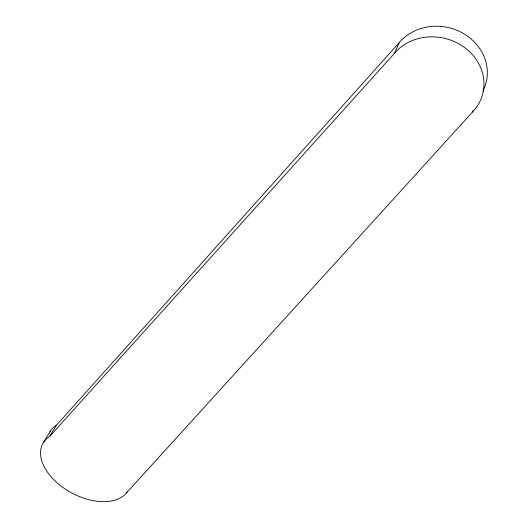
<?xml version="1.0" encoding="UTF-8"?>
<svg xmlns="http://www.w3.org/2000/svg" width="528" height="528" viewBox="0 0 528 528"><rect width="100%" height="100%" fill="white"/><g stroke="black" fill="none" stroke-linecap="round" stroke-linejoin="round"><path stroke-width="0.79" d="M482.823 91.106A49.091 44.154 12.7 0 0 463.452 33.528A49.091 44.154 12.7 0 0 399.254 42.57L56.456 425.231L49.691 436.438A48.695 29.614 28.4 0 0 62.218 486.948A48.695 29.614 28.4 0 0 126.383 493.007L472.527 112.009L472.996 110.484M49.691 436.438L394.541 53.222L399.254 42.57M126.383 493.007L127.123 491.555M43.824 441.949L50.609 430.762A48.2 29.68 28.4 0 1 56.456 425.231M394.541 53.222A49.83 44.504 13.4 0 1 464.977 47.837A49.83 44.504 13.4 0 1 472.527 112.009M49.401 432.755A48.2 29.68 28.4 0 1 50.18 431.409"/></g></svg>
